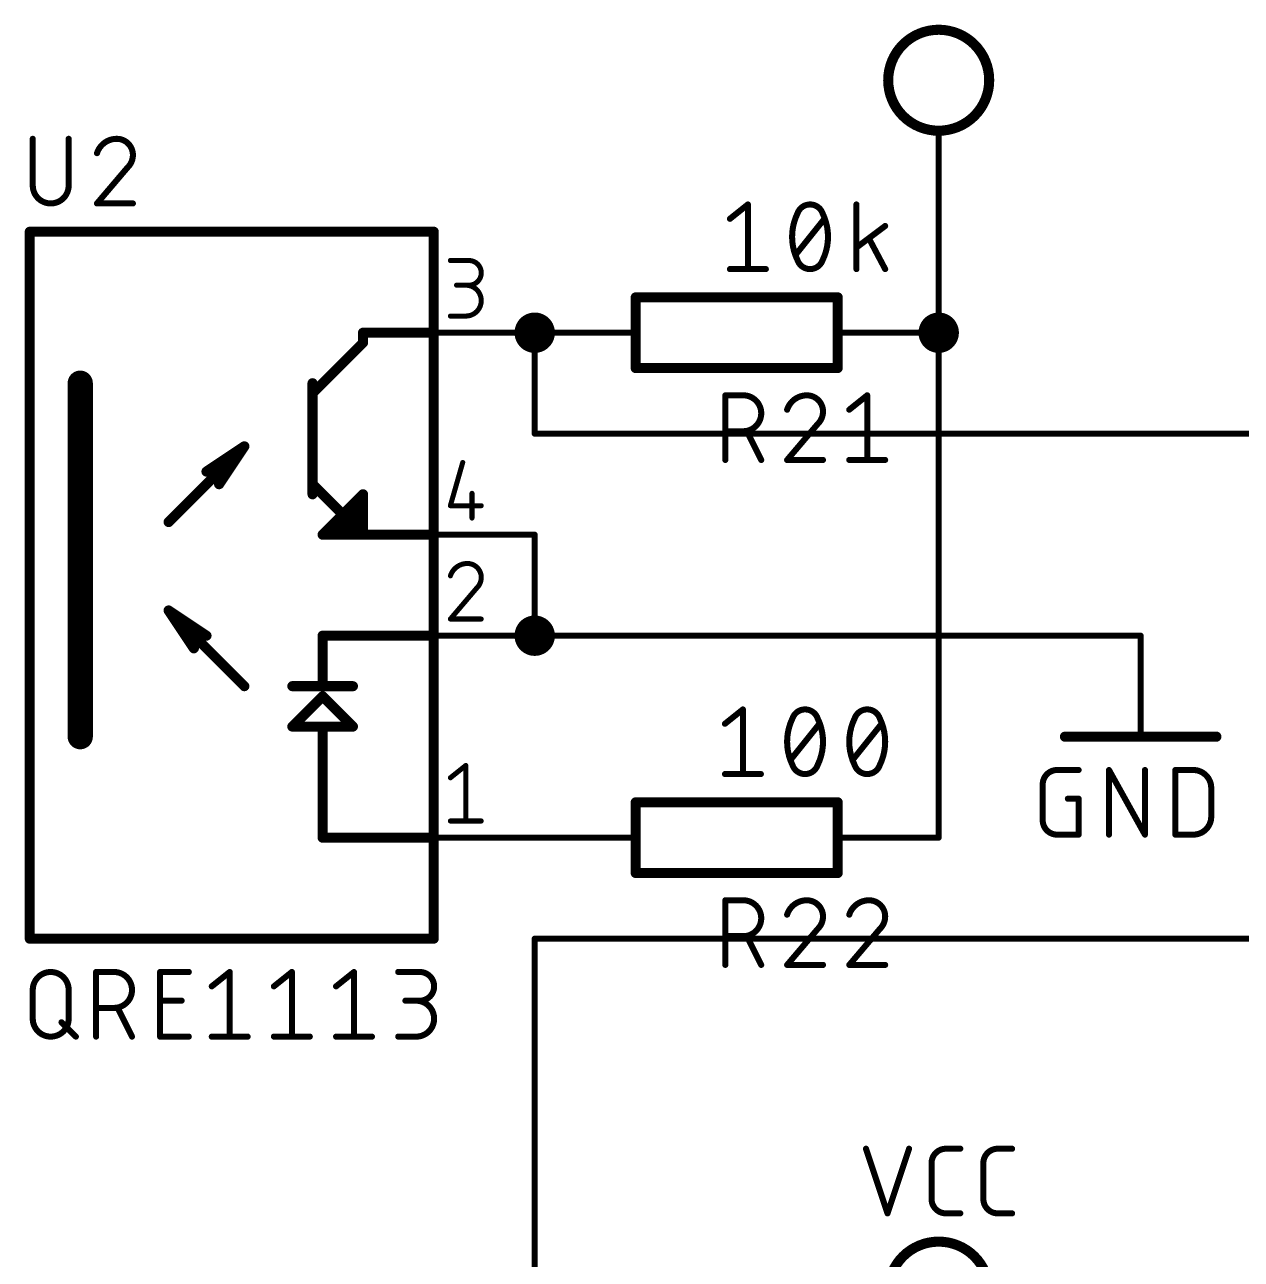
# Model space of a CAD drawing. Extents: x 2.4 to 52.3, y 10.2 to 96.4.
# Drawn here: x 2.41 to 33.01, y 35.12 to 66.17 of the extents above; entities that cross this region are included whole.
import ezdxf

# ---------------------------------------------------------------- set-up
doc = ezdxf.new("R2010")
doc.units = 0
for name, color, linetype in [('91', 122, 'CONTINUOUS'), ('94', 12, 'CONTINUOUS'), ('95', 251, 'CONTINUOUS'), ('96', 251, 'CONTINUOUS')]:
    doc.layers.add(name, color=color, linetype=linetype)

msp = doc.modelspace()

# ---------------------------------------------------------------- linework, layer by layer
at = {"layer": '91', "const_width": 0.1524}
for points in [[(25.4, 58.42), (25.4, 60.96)], [(15.24, 58.42), (15.24, 55.88)], [(25.4, 45.72), (25.4, 58.42)], [(15.24, 55.88), (38.1, 55.88)], [(15.24, 53.34), (15.24, 50.8)], [(15.24, 50.8), (30.48, 50.8)], [(15.24, 27.94), (15.24, 43.18)], [(15.24, 43.18), (43.18, 43.18)]]:
    msp.add_lwpolyline(points, dxfattribs=at)
at = {"layer": '91'}
for points, const_width in [([(25.4381, 60.96, 1), (25.3619, 60.96)], 0.0762), ([(15.24, 58.166, 1), (15.24, 58.674, 1), (15.24, 58.166)], 0.508), ([(25.4, 58.166, 1), (25.4, 58.674, 1), (25.4, 58.166)], 0.508), ([(15.2781, 58.42, 1), (15.2019, 58.42)], 0.0762), ([(25.4381, 58.42, 1), (25.3619, 58.42)], 0.0762), ([(25.3619, 58.42, 1), (25.4381, 58.42)], 0.0762), ([(15.24, 55.9181, 1), (15.24, 55.8419)], 0.0762), ([(15.2019, 55.88, 1), (15.2781, 55.88)], 0.0762), ([(15.2781, 53.34, 1), (15.2019, 53.34)], 0.0762), ([(15.24, 50.546, 1), (15.24, 51.054, 1), (15.24, 50.546)], 0.508), ([(15.24, 50.8381, 1), (15.24, 50.7619)], 0.0762), ([(15.2019, 50.8, 1), (15.2781, 50.8)], 0.0762), ([(30.48, 50.7619, 1), (30.48, 50.8381)], 0.0762), ([(25.3619, 45.72, 1), (25.4381, 45.72)], 0.0762), ([(15.2781, 43.18, 1), (15.2019, 43.18)], 0.0762), ([(15.24, 43.2181, 1), (15.24, 43.1419)], 0.0762)]:
    msp.add_lwpolyline(points, format="xyb", dxfattribs=dict(at, const_width=const_width))
at = {"layer": '94'}
for points, const_width in [([(25.4, 63.5, 1), (25.4, 66.04, 1), (25.4, 63.5)], 0.254), ([(25.4381, 63.5, 1), (25.3619, 63.5)], 0.0762), ([(2.54, 61.0235, 1), (2.54, 60.8965)], 0.127), ([(2.6035, 60.96, 1), (2.4765, 60.96)], 0.127), ([(12.7635, 60.96, 1), (12.6365, 60.96)], 0.127), ([(12.7, 60.8965, 1), (12.7, 61.0235)], 0.127), ([(25.3619, 60.96, 1), (25.4381, 60.96)], 0.0762), ([(17.78, 59.3725, 1), (17.78, 59.2455)], 0.127), ([(17.8435, 59.309, 1), (17.7165, 59.309)], 0.127), ([(22.9235, 59.309, 1), (22.7965, 59.309)], 0.127), ([(22.86, 59.2455, 1), (22.86, 59.3725)], 0.127), ([(10.922, 58.4835, 1), (10.922, 58.3565)], 0.127), ([(10.9855, 58.42, 1), (10.8585, 58.42)], 0.127), ([(12.7, 58.4581, 1), (12.7, 58.3819)], 0.0762), ([(12.7, 58.3565, 1), (12.7, 58.4835)], 0.127), ([(15.24, 58.4581, 1), (15.24, 58.3819)], 0.0762), ([(15.24, 58.3819, 1), (15.24, 58.4581)], 0.0762), ([(17.78, 58.3819, 1), (17.78, 58.4581)], 0.0762), ([(22.86, 58.4581, 1), (22.86, 58.3819)], 0.0762), ([(25.4, 58.3819, 1), (25.4, 58.4581)], 0.0762), ([(10.8585, 58.166, 1), (10.9855, 58.166)], 0.127), ([(10.9669, 58.1211, 1), (10.8771, 58.2109)], 0.127), ([(3.9688, 57.15, 1), (3.6513, 57.15)], 0.3175), ([(17.78, 57.5945, 1), (17.78, 57.4675)], 0.127), ([(17.7165, 57.531, 1), (17.8435, 57.531)], 0.127), ([(22.7965, 57.531, 1), (22.9235, 57.531)], 0.127), ([(22.86, 57.4675, 1), (22.86, 57.5945)], 0.127), ([(9.7155, 57.15, 1), (9.5885, 57.15)], 0.127), ([(9.7155, 56.896, 1), (9.5885, 56.896)], 0.127), ([(9.6071, 56.9409, 1), (9.6969, 56.8511)], 0.127), ([(9.5885, 56.896, 1), (9.7155, 56.896)], 0.127), ([(7.9903, 55.5273, 1), (7.8847, 55.5977)], 0.127), ([(7.9824, 55.5176, 1), (7.8926, 55.6074)], 0.127), ([(7.9727, 55.5097, 1), (7.9023, 55.6153)], 0.127), ([(6.9498, 54.9803, 1), (7.0202, 54.8747)], 0.127), ([(7.2497, 54.6452, 1), (7.3553, 54.5748)], 0.127), ([(9.6969, 54.6549, 1), (9.6071, 54.5651)], 0.127), ([(9.7155, 54.61, 1), (9.5885, 54.61)], 0.127), ([(9.5885, 54.61, 1), (9.7155, 54.61)], 0.127), ([(9.5885, 54.356, 1), (9.7155, 54.356)], 0.127), ([(10.9855, 54.356, 1), (10.8585, 54.356)], 0.127), ([(10.9669, 54.3111, 1), (10.8771, 54.4009)], 0.127), ([(10.9855, 54.102, 1), (10.8585, 54.102)], 0.127), ([(10.8585, 54.102, 1), (10.9855, 54.102)], 0.127), ([(10.9669, 54.0571, 1), (10.8771, 54.1469)], 0.127), ([(5.9876, 53.7024, 1), (6.0774, 53.6126)], 0.127), ([(10.16, 53.6575, 1), (10.16, 53.5305)], 0.127), ([(10.2049, 53.5491, 1), (10.1151, 53.6389)], 0.127), ([(10.4589, 53.6389, 1), (10.3691, 53.5491)], 0.127), ([(10.414, 53.5305, 1), (10.414, 53.6575)], 0.127), ([(10.7129, 53.8929, 1), (10.6231, 53.8031)], 0.127), ([(10.7315, 53.848, 1), (10.6045, 53.848)], 0.127), ([(10.6231, 53.8929, 1), (10.7129, 53.8031)], 0.127), ([(10.7129, 53.8031, 1), (10.6231, 53.8929)], 0.127), ([(10.9855, 53.594, 1), (10.8585, 53.594)], 0.127), ([(9.906, 53.4035, 1), (9.906, 53.2765)], 0.127), ([(9.8611, 53.3849, 1), (9.9509, 53.2951)], 0.127), ([(10.1151, 53.6389, 1), (10.2049, 53.5491)], 0.127), ([(10.3691, 53.6389, 1), (10.4589, 53.5491)], 0.127), ([(10.668, 53.4035, 1), (10.668, 53.2765)], 0.127), ([(10.6231, 53.2951, 1), (10.7129, 53.3849)], 0.127), ([(10.668, 53.2765, 1), (10.668, 53.4035)], 0.127), ([(10.8585, 53.594, 1), (10.9855, 53.594)], 0.127), ([(10.922, 53.4035, 1), (10.922, 53.2765)], 0.127), ([(10.8771, 53.5491, 1), (10.9669, 53.6389)], 0.127), ([(10.8771, 53.2951, 1), (10.9669, 53.3849)], 0.127), ([(10.922, 53.2765, 1), (10.922, 53.4035)], 0.127), ([(12.7, 53.3781, 1), (12.7, 53.3019)], 0.0762), ([(12.7, 53.2765, 1), (12.7, 53.4035)], 0.127), ([(15.24, 53.3019, 1), (15.24, 53.3781)], 0.0762), ([(10.6045, 53.34, 1), (10.7315, 53.34)], 0.127), ([(10.8585, 53.34, 1), (10.9855, 53.34)], 0.127), ([(6.0774, 51.4799, 1), (5.9876, 51.3901)], 0.127), ([(6.0853, 51.4702, 1), (5.9797, 51.3998)], 0.127), ([(6.0677, 51.4878, 1), (5.9973, 51.3822)], 0.127), ([(9.9695, 50.8, 1), (9.8425, 50.8)], 0.127), ([(9.906, 50.8635, 1), (9.906, 50.7365)], 0.127), ([(12.7, 50.7365, 1), (12.7, 50.8635)], 0.127), ([(6.9498, 50.7472, 1), (7.0202, 50.8528)], 0.127), ([(12.7, 50.8381, 1), (12.7, 50.7619)], 0.0762), ([(15.24, 50.7619, 1), (15.24, 50.8381)], 0.0762), ([(30.5181, 50.8, 1), (30.4419, 50.8)], 0.0762), ([(6.6147, 50.4473, 1), (6.7203, 50.5177)], 0.127), ([(7.8926, 49.4851, 1), (7.9824, 49.5749)], 0.127), ([(9.144, 49.5935, 1), (9.144, 49.4665)], 0.127), ([(9.8425, 49.53, 1), (9.9695, 49.53)], 0.127), ([(9.9509, 49.3209, 1), (9.8611, 49.2311)], 0.127), ([(9.9509, 49.2311, 1), (9.8611, 49.3209)], 0.127), ([(10.668, 49.4665, 1), (10.668, 49.5935)], 0.127), ([(9.144, 48.5775, 1), (9.144, 48.4505)], 0.127), ([(9.0991, 48.5589, 1), (9.1889, 48.4691)], 0.127), ([(9.9695, 48.514, 1), (9.8425, 48.514)], 0.127), ([(9.906, 48.5775, 1), (9.906, 48.4505)], 0.127), ([(9.906, 48.4505, 1), (9.906, 48.5775)], 0.127), ([(10.6231, 48.4691, 1), (10.7129, 48.5589)], 0.127), ([(10.668, 48.4505, 1), (10.668, 48.5775)], 0.127), ([(3.6513, 48.26, 1), (3.9688, 48.26)], 0.3175), ([(28.575, 48.3235, 1), (28.575, 48.1965)], 0.127), ([(30.4419, 48.26, 1), (30.5181, 48.26)], 0.0762), ([(32.385, 48.1965, 1), (32.385, 48.3235)], 0.127), ([(17.78, 46.6725, 1), (17.78, 46.5455)], 0.127), ([(17.8435, 46.609, 1), (17.7165, 46.609)], 0.127), ([(22.9235, 46.609, 1), (22.7965, 46.609)], 0.127), ([(22.86, 46.5455, 1), (22.86, 46.6725)], 0.127), ([(9.906, 45.7835, 1), (9.906, 45.6565)], 0.127), ([(9.8425, 45.72, 1), (9.9695, 45.72)], 0.127), ([(12.7, 45.7581, 1), (12.7, 45.6819)], 0.0762), ([(12.7, 45.6565, 1), (12.7, 45.7835)], 0.127), ([(15.24, 45.7581, 1), (15.24, 45.6819)], 0.0762), ([(15.24, 45.6819, 1), (15.24, 45.7581)], 0.0762), ([(17.78, 45.6819, 1), (17.78, 45.7581)], 0.0762), ([(22.86, 45.7581, 1), (22.86, 45.6819)], 0.0762), ([(25.4, 45.6819, 1), (25.4, 45.7581)], 0.0762), ([(17.78, 44.8945, 1), (17.78, 44.7675)], 0.127), ([(17.7165, 44.831, 1), (17.8435, 44.831)], 0.127), ([(22.7965, 44.831, 1), (22.9235, 44.831)], 0.127), ([(22.86, 44.7675, 1), (22.86, 44.8945)], 0.127), ([(2.54, 43.2435, 1), (2.54, 43.1165)], 0.127), ([(2.4765, 43.18, 1), (2.6035, 43.18)], 0.127), ([(12.6365, 43.18, 1), (12.7635, 43.18)], 0.127), ([(12.7, 43.1165, 1), (12.7, 43.2435)], 0.127), ([(25.4, 33.02, 1), (25.4, 35.56, 1), (25.4, 33.02)], 0.254)]:
    msp.add_lwpolyline(points, format="xyb", dxfattribs=dict(at, const_width=const_width))
for points, const_width in [([(25.4, 60.96), (25.4, 63.5)], 0.1524), ([(2.54, 60.96), (12.7, 60.96)], 0.254), ([(2.54, 43.18), (2.54, 60.96)], 0.254), ([(12.7, 60.96), (12.7, 43.18)], 0.254), ([(22.86, 59.309), (17.78, 59.309)], 0.254), ([(17.78, 59.309), (17.78, 57.531)], 0.254), ([(22.86, 59.309), (22.86, 57.531)], 0.254), ([(12.7, 58.42), (10.922, 58.42)], 0.254), ([(10.922, 58.42), (10.922, 58.166)], 0.254), ([(15.24, 58.42), (12.7, 58.42)], 0.1524), ([(15.24, 58.42), (17.78, 58.42)], 0.1524), ([(25.4, 58.42), (22.86, 58.42)], 0.1524), ([(10.922, 58.166), (9.652, 56.896)], 0.254), ([(3.81, 57.15), (3.81, 48.26)], 0.635), ([(17.78, 57.531), (22.86, 57.531)], 0.254), ([(9.652, 56.896), (9.652, 57.15)], 0.254), ([(9.652, 56.896), (9.652, 54.61)], 0.254), ([(6.0325, 53.6575), (7.9375, 55.5625)], 0.254), ([(7.9375, 55.5625), (6.985, 54.9275)], 0.254), ([(7.9375, 55.5625), (7.3025, 54.61)], 0.254), ([(9.652, 54.61), (10.922, 53.34)], 0.254), ([(9.652, 54.61), (9.652, 54.356)], 0.254), ([(10.922, 54.356), (10.16, 53.594)], 0.254), ([(10.922, 54.102), (10.922, 54.356)], 0.254), ([(10.668, 53.848), (10.922, 54.102)], 0.254), ([(10.922, 53.594), (10.922, 54.102)], 0.254), ([(10.16, 53.594), (9.906, 53.34)], 0.254), ([(10.16, 53.594), (10.414, 53.594)], 0.254), ([(10.668, 53.848), (10.414, 53.594)], 0.254), ([(10.414, 53.594), (10.668, 53.34)], 0.254), ([(10.922, 53.594), (10.668, 53.848)], 0.254), ([(10.668, 53.34), (10.668, 53.848)], 0.254), ([(10.922, 53.34), (10.922, 53.594)], 0.254), ([(9.906, 53.34), (10.668, 53.34)], 0.254), ([(10.668, 53.34), (10.922, 53.34)], 0.254), ([(10.922, 53.34), (12.7, 53.34)], 0.254), ([(15.24, 53.34), (12.7, 53.34)], 0.1524), ([(7.9375, 49.53), (6.0325, 51.435)], 0.254), ([(6.0325, 51.435), (6.6675, 50.4825)], 0.254), ([(6.0325, 51.435), (6.985, 50.8)], 0.254), ([(9.906, 49.53), (9.906, 50.8)], 0.254), ([(9.906, 50.8), (12.7, 50.8)], 0.254), ([(15.24, 50.8), (12.7, 50.8)], 0.1524), ([(30.48, 50.8), (30.48, 48.26)], 0.1524), ([(10.668, 49.53), (9.144, 49.53)], 0.254), ([(9.906, 49.276), (9.144, 48.514)], 0.254), ([(10.668, 48.514), (9.906, 49.276)], 0.254), ([(9.906, 48.514), (9.144, 48.514)], 0.254), ([(9.906, 45.72), (9.906, 48.514)], 0.254), ([(9.906, 48.514), (10.668, 48.514)], 0.254), ([(28.575, 48.26), (32.385, 48.26)], 0.254), ([(22.86, 46.609), (17.78, 46.609)], 0.254), ([(17.78, 46.609), (17.78, 44.831)], 0.254), ([(22.86, 46.609), (22.86, 44.831)], 0.254), ([(12.7, 45.72), (9.906, 45.72)], 0.254), ([(15.24, 45.72), (12.7, 45.72)], 0.1524), ([(15.24, 45.72), (17.78, 45.72)], 0.1524), ([(25.4, 45.72), (22.86, 45.72)], 0.1524), ([(17.78, 44.831), (22.86, 44.831)], 0.254), ([(12.7, 43.18), (2.54, 43.18)], 0.254)]:
    msp.add_lwpolyline(points, dxfattribs=dict(at, const_width=const_width))
at = {"layer": '95'}
for points, const_width in [([(2.6162, 63.2968), (2.6162, 62.1228)], 0.1524), ([(3.5193, 62.1228), (3.5193, 63.2968)], 0.1524), ([(4.9991, 62.5743), (4.2314, 61.6712)], 0.1524), ([(4.2314, 61.6712), (5.1345, 61.6712)], 0.1524), ([(13.1191, 60.2361), (13.5848, 60.2361)], 0.127), ([(13.5848, 59.6152), (13.2743, 59.6152)], 0.127), ([(13.1191, 58.8391), (13.5072, 58.8391)], 0.127), ([(20.0336, 55.2196), (20.0336, 56.8452)], 0.1524), ([(20.0336, 56.8452), (20.4852, 56.8452)], 0.1524), ([(23.1507, 56.484), (23.6022, 56.8452)], 0.1524), ([(23.6022, 56.8452), (23.6022, 55.2196)], 0.1524), ([(20.4852, 55.9421), (20.0336, 55.9421)], 0.1524), ([(20.9367, 55.2196), (20.5755, 55.9421)], 0.1524), ([(22.3552, 56.1227), (21.5876, 55.2196)], 0.1524), ([(21.5876, 55.2196), (22.4907, 55.2196)], 0.1524), ([(23.1507, 55.2196), (24.0538, 55.2196)], 0.1524), ([(13.4295, 55.1561), (13.1191, 54.0695)], 0.127), ([(13.6624, 54.38), (13.6624, 53.7591)], 0.127), ([(13.1191, 54.0695), (13.8952, 54.0695)], 0.127), ([(13.7788, 51.9952), (13.1191, 51.2191)], 0.127), ([(13.1191, 51.2191), (13.8952, 51.2191)], 0.127), ([(13.1191, 47.2257), (13.5072, 47.5361)], 0.127), ([(13.5072, 47.5361), (13.5072, 46.1391)], 0.127), ([(13.1191, 46.1391), (13.8952, 46.1391)], 0.127), ([(20.0336, 42.5196), (20.0336, 44.1452)], 0.1524), ([(20.0336, 44.1452), (20.4852, 44.1452)], 0.1524), ([(22.3552, 43.4227), (21.5876, 42.5196)], 0.1524), ([(23.9183, 43.4227), (23.1507, 42.5196)], 0.1524), ([(20.4852, 43.2421), (20.0336, 43.2421)], 0.1524), ([(20.9367, 42.5196), (20.5755, 43.2421)], 0.1524), ([(21.5876, 42.5196), (22.4907, 42.5196)], 0.1524), ([(23.1507, 42.5196), (24.0538, 42.5196)], 0.1524)]:
    msp.add_lwpolyline(points, dxfattribs=dict(at, const_width=const_width))
for points, const_width in [([(2.6543, 63.2968, 1), (2.5781, 63.2968)], 0.0762), ([(3.5574, 63.2968, 1), (3.4812, 63.2968)], 0.0762), ([(4.7281, 63.2968, 0.3252), (4.2314, 62.9356)], 0.1524), ([(5.1345, 62.8904, 0.4142), (4.7281, 63.2968)], 0.1524), ([(4.7281, 63.3349, 1), (4.7281, 63.2587)], 0.0762), ([(4.7281, 63.2587, 1), (4.7281, 63.3349)], 0.0762), ([(4.1952, 62.9473, 1), (4.2677, 62.9238)], 0.0762), ([(4.9991, 62.5743, 0.2053), (5.1345, 62.8904)], 0.1524), ([(5.1726, 62.8904, 1), (5.0964, 62.8904)], 0.0762), ([(5.0964, 62.8904, 1), (5.1726, 62.8904)], 0.0762), ([(4.9728, 62.6019, 1), (5.0253, 62.5467)], 0.0762), ([(5.0281, 62.5496, 1), (4.97, 62.599)], 0.0762), ([(2.6162, 62.1228, 1), (3.5193, 62.1228)], 0.1524), ([(2.6543, 62.1228, 1), (2.5781, 62.1228)], 0.0762), ([(2.5781, 62.1228, 1), (2.6543, 62.1228)], 0.0762), ([(3.5574, 62.1228, 1), (3.4812, 62.1228)], 0.0762), ([(3.4812, 62.1228, 1), (3.5574, 62.1228)], 0.0762), ([(4.2314, 61.7093, 1), (4.2314, 61.6331)], 0.0762), ([(4.2024, 61.6959, 1), (4.2605, 61.6465)], 0.0762), ([(5.1345, 61.6331, 1), (5.1345, 61.7093)], 0.0762), ([(13.1191, 60.2679, 1), (13.1191, 60.2043)], 0.0635), ([(13.5848, 59.6152, 1), (13.5848, 60.2361)], 0.127), ([(13.5848, 60.2679, 1), (13.5848, 60.2043)], 0.0635), ([(13.5848, 60.2043, 1), (13.5848, 60.2679)], 0.0635), ([(13.2743, 59.647, 1), (13.2743, 59.5835)], 0.0635), ([(13.5072, 59.647, 1), (13.5072, 59.5835)], 0.0635), ([(13.5072, 58.8391, 1), (13.5072, 59.6152)], 0.127), ([(13.5848, 59.647, 1), (13.5848, 59.5835)], 0.0635), ([(13.5848, 59.5835, 1), (13.5848, 59.647)], 0.0635), ([(13.1191, 58.8709, 1), (13.1191, 58.8073)], 0.0635), ([(13.5072, 58.8709, 1), (13.5072, 58.8073)], 0.0635), ([(13.5072, 58.8073, 1), (13.5072, 58.8709)], 0.0635), ([(20.0717, 56.8452, 1), (19.9955, 56.8452)], 0.0762), ([(20.0336, 56.8833, 1), (20.0336, 56.8071)], 0.0762), ([(20.4852, 55.9421, 1), (20.4852, 56.8452)], 0.1524), ([(20.4852, 56.8833, 1), (20.4852, 56.8071)], 0.0762), ([(20.4852, 56.8071, 1), (20.4852, 56.8833)], 0.0762), ([(22.0843, 56.8452, 0.3252), (21.5876, 56.484)], 0.1524), ([(22.4907, 56.4388, 0.4142), (22.0843, 56.8452)], 0.1524), ([(22.0843, 56.8833, 1), (22.0843, 56.8071)], 0.0762), ([(22.0843, 56.8071, 1), (22.0843, 56.8833)], 0.0762), ([(23.6403, 56.8452, 1), (23.5641, 56.8452)], 0.0762), ([(23.626, 56.8154, 1), (23.5784, 56.875)], 0.0762), ([(21.5513, 56.4957, 1), (21.6238, 56.4722)], 0.0762), ([(22.3552, 56.1227, 0.2053), (22.4907, 56.4388)], 0.1524), ([(22.5288, 56.4388, 1), (22.4526, 56.4388)], 0.0762), ([(23.1269, 56.5137, 1), (23.1745, 56.4542)], 0.0762), ([(22.4526, 56.4388, 1), (22.5288, 56.4388)], 0.0762), ([(20.0336, 55.9802, 1), (20.0336, 55.904)], 0.0762), ([(20.4852, 55.9802, 1), (20.4852, 55.904)], 0.0762), ([(20.4852, 55.904, 1), (20.4852, 55.9802)], 0.0762), ([(20.6095, 55.9591, 1), (20.5414, 55.925)], 0.0762), ([(22.3289, 56.1503, 1), (22.3815, 56.0951)], 0.0762), ([(22.3842, 56.098, 1), (22.3262, 56.1474)], 0.0762), ([(20.9026, 55.2026, 1), (20.9708, 55.2366)], 0.0762), ([(21.5585, 55.2443, 1), (21.6166, 55.1949)], 0.0762), ([(21.5876, 55.2577, 1), (21.5876, 55.1815)], 0.0762), ([(22.4907, 55.1815, 1), (22.4907, 55.2577)], 0.0762), ([(23.1507, 55.2577, 1), (23.1507, 55.1815)], 0.0762), ([(24.0538, 55.1815, 1), (24.0538, 55.2577)], 0.0762), ([(13.4601, 55.1474, 1), (13.399, 55.1648)], 0.0635), ([(19.9955, 55.2196, 1), (20.0717, 55.2196)], 0.0762), ([(23.5641, 55.2196, 1), (23.6403, 55.2196)], 0.0762), ([(13.6941, 54.38, 1), (13.6306, 54.38)], 0.0635), ([(13.1191, 54.1013, 1), (13.1191, 54.0378)], 0.0635), ([(13.0886, 54.0783, 1), (13.1496, 54.0608)], 0.0635), ([(13.8952, 54.0378, 1), (13.8952, 54.1013)], 0.0635), ([(13.6306, 53.7591, 1), (13.6941, 53.7591)], 0.0635), ([(13.546, 52.6161, 0.3252), (13.1191, 52.3057)], 0.127), ([(13.546, 52.6479, 1), (13.546, 52.5844)], 0.0635), ([(13.8952, 52.2669, 0.4142), (13.546, 52.6161)], 0.127), ([(13.546, 52.5844, 1), (13.546, 52.6478)], 0.0635), ([(13.0889, 52.3154, 1), (13.1493, 52.2959)], 0.0635), ([(13.7788, 51.9952, 0.2053), (13.8952, 52.2669)], 0.127), ([(13.927, 52.2668, 1), (13.8635, 52.2669)], 0.0635), ([(13.8635, 52.2669, 1), (13.927, 52.2669)], 0.0635), ([(13.7569, 52.0182, 1), (13.8007, 51.9722)], 0.0635), ([(13.803, 51.9746, 1), (13.7546, 52.0158)], 0.0635), ([(13.1191, 51.2509, 1), (13.1191, 51.1874)], 0.0635), ([(13.0949, 51.2397, 1), (13.1433, 51.1985)], 0.0635), ([(13.8952, 51.1874, 1), (13.8952, 51.2509)], 0.0635), ([(13.5389, 47.5361, 1), (13.4754, 47.5361)], 0.0635), ([(13.527, 47.5113, 1), (13.4873, 47.5609)], 0.0635), ([(13.0993, 47.2504, 1), (13.1389, 47.2009)], 0.0635), ([(13.1191, 46.1709, 1), (13.1191, 46.1073)], 0.0635), ([(13.4754, 46.1391, 1), (13.5389, 46.1391)], 0.0635), ([(13.8952, 46.1073, 1), (13.8952, 46.1709)], 0.0635), ([(20.0717, 44.1452, 1), (19.9955, 44.1452)], 0.0762), ([(20.0336, 44.1833, 1), (20.0336, 44.1071)], 0.0762), ([(20.4852, 43.2421, 1), (20.4852, 44.1452)], 0.1524), ([(20.4852, 44.1833, 1), (20.4852, 44.1071)], 0.0762), ([(20.4852, 44.1071, 1), (20.4852, 44.1833)], 0.0762), ([(22.0843, 44.1452, 0.3252), (21.5876, 43.784)], 0.1524), ([(22.4907, 43.7388, 0.4142), (22.0843, 44.1452)], 0.1524), ([(22.0843, 44.1833, 1), (22.0843, 44.1071)], 0.0762), ([(22.0843, 44.1071, 1), (22.0843, 44.1833)], 0.0762), ([(23.6474, 44.1452, 0.3252), (23.1507, 43.784)], 0.1524), ([(24.0538, 43.7388, 0.4142), (23.6474, 44.1452)], 0.1524), ([(23.6474, 44.1833, 1), (23.6474, 44.1071)], 0.0762), ([(23.6474, 44.1071, 1), (23.6474, 44.1833)], 0.0762), ([(21.5513, 43.7957, 1), (21.6238, 43.7722)], 0.0762), ([(22.3552, 43.4227, 0.2053), (22.4907, 43.7388)], 0.1524), ([(22.5288, 43.7388, 1), (22.4526, 43.7388)], 0.0762), ([(23.1144, 43.7957, 1), (23.1869, 43.7722)], 0.0762), ([(23.9183, 43.4227, 0.2053), (24.0538, 43.7388)], 0.1524), ([(24.0919, 43.7388, 1), (24.0157, 43.7388)], 0.0762), ([(22.3289, 43.4503, 1), (22.3815, 43.3951)], 0.0762), ([(22.3842, 43.398, 1), (22.3262, 43.4474)], 0.0762), ([(22.4526, 43.7388, 1), (22.5288, 43.7388)], 0.0762), ([(23.8921, 43.4503, 1), (23.9446, 43.3951)], 0.0762), ([(23.9474, 43.398, 1), (23.8893, 43.4474)], 0.0762), ([(24.0157, 43.7388, 1), (24.0919, 43.7388)], 0.0762), ([(20.0336, 43.2802, 1), (20.0336, 43.204)], 0.0762), ([(20.4852, 43.2802, 1), (20.4852, 43.204)], 0.0762), ([(20.4852, 43.204, 1), (20.4852, 43.2802)], 0.0762), ([(20.6095, 43.2591, 1), (20.5414, 43.225)], 0.0762), ([(19.9955, 42.5196, 1), (20.0717, 42.5196)], 0.0762), ([(20.9026, 42.5026, 1), (20.9708, 42.5366)], 0.0762), ([(21.5585, 42.5443, 1), (21.6166, 42.4949)], 0.0762), ([(21.5876, 42.5577, 1), (21.5876, 42.4815)], 0.0762), ([(22.4907, 42.4815, 1), (22.4907, 42.5577)], 0.0762), ([(23.1507, 42.5577, 1), (23.1507, 42.4815)], 0.0762), ([(23.1217, 42.5443, 1), (23.1797, 42.4949)], 0.0762), ([(24.0538, 42.4815, 1), (24.0538, 42.5577)], 0.0762)]:
    msp.add_lwpolyline(points, format="xyb", dxfattribs=dict(at, const_width=const_width))
at = {"layer": '96', "const_width": 0.1524}
for points in [[(20.15, 61.2846), (20.6015, 61.6458)], [(20.6015, 61.6458), (20.6015, 60.0202)], [(23.3313, 60.0202), (23.3313, 61.6458)], [(21.8034, 60.3814), (22.5259, 61.2846)], [(24.0538, 61.1039), (23.3313, 60.5621)], [(24.0538, 60.0202), (23.6474, 60.7878)], [(20.15, 60.0202), (21.0531, 60.0202)], [(20.0244, 48.5846), (20.476, 48.9458)], [(20.476, 48.9458), (20.476, 47.3202)], [(21.6779, 47.6814), (22.4004, 48.5846)], [(23.241, 47.6814), (23.9635, 48.5846)], [(20.0244, 47.3202), (20.9276, 47.3202)], [(28.3774, 47.4218), (28.9193, 47.4218)], [(29.6835, 45.7962), (29.6835, 47.4218)], [(29.6835, 47.4218), (30.5866, 45.7962)], [(30.5866, 45.7962), (30.5866, 47.4218)], [(31.3509, 45.7962), (31.3509, 47.4218)], [(31.3509, 47.4218), (31.8024, 47.4218)], [(28.0162, 46.1574), (28.0162, 47.0606)], [(32.254, 46.9702), (32.254, 46.2478)], [(28.6484, 46.6993), (28.9193, 46.6993)], [(28.9193, 46.6993), (28.9193, 45.7962)], [(28.9193, 45.7962), (28.3774, 45.7962)], [(31.8024, 45.7962), (31.3509, 45.7962)], [(4.2091, 40.7162), (4.2091, 42.3418)], [(4.2091, 42.3418), (4.6606, 42.3418)], [(5.8181, 40.7162), (5.8181, 42.3418)], [(5.8181, 42.3418), (6.5406, 42.3418)], [(7.1177, 41.9806), (7.5693, 42.3418)], [(7.5693, 42.3418), (7.5693, 40.7162)], [(8.6809, 41.9806), (9.1324, 42.3418)], [(9.1324, 42.3418), (9.1324, 40.7162)], [(10.244, 41.9806), (10.6955, 42.3418)], [(10.6955, 42.3418), (10.6955, 40.7162)], [(11.8071, 42.3418), (12.349, 42.3418)], [(2.6162, 41.1678), (2.6162, 41.8902)], [(3.5193, 41.8902), (3.5193, 41.1678)], [(5.8181, 41.6193), (6.36, 41.6193)], [(12.349, 41.6193), (11.9877, 41.6193)], [(4.6606, 41.4387), (4.2091, 41.4387)], [(5.1122, 40.7162), (4.7509, 41.4387)], [(3.3387, 41.0774), (3.6999, 40.7162)], [(6.5406, 40.7162), (5.8181, 40.7162)], [(7.1177, 40.7162), (8.0208, 40.7162)], [(8.6809, 40.7162), (9.584, 40.7162)], [(10.244, 40.7162), (11.1471, 40.7162)], [(11.8071, 40.7162), (12.2587, 40.7162)], [(23.5712, 37.8968), (24.1131, 36.2712)], [(24.1131, 36.2712), (24.6549, 37.8968)], [(25.5819, 37.8968), (25.9432, 37.8968)], [(26.8845, 37.8968), (27.2458, 37.8968)], [(25.2207, 36.6324), (25.2207, 37.5356)], [(26.5233, 36.6324), (26.5233, 37.5356)], [(25.9432, 36.2712), (25.5819, 36.2712)], [(27.2458, 36.2712), (26.8845, 36.2712)]]:
    msp.add_lwpolyline(points, dxfattribs=at)
at = {"layer": '96'}
for points, const_width in [([(20.6396, 61.6458, 1), (20.5634, 61.6458)], 0.0762), ([(20.6253, 61.616, 1), (20.5777, 61.6756)], 0.0762), ([(21.8486, 61.42, 0.1139), (21.7131, 60.833)], 0.1524), ([(22.1647, 61.6458, 0.3205), (21.8486, 61.42)], 0.1524), ([(21.8828, 61.4033, 1), (21.8143, 61.4367)], 0.0762), ([(22.4808, 61.42, 0.3205), (22.1647, 61.6458)], 0.1524), ([(22.1647, 61.6839, 1), (22.1647, 61.6077)], 0.0762), ([(22.1647, 61.6077, 1), (22.1647, 61.6839)], 0.0762), ([(22.515, 61.4367, 1), (22.4465, 61.4033)], 0.0762), ([(22.6162, 60.833, 0.1139), (22.4808, 61.42)], 0.1524), ([(23.3694, 61.6458, 1), (23.2932, 61.6458)], 0.0762), ([(20.1262, 61.3143, 1), (20.1738, 61.2548)], 0.0762), ([(21.8125, 61.4324, 1), (21.8846, 61.4077)], 0.0762), ([(22.4447, 61.4077, 1), (22.5168, 61.4324)], 0.0762), ([(22.5557, 61.2608, 1), (22.4962, 61.3084)], 0.0762), ([(24.0767, 61.0735, 1), (24.0309, 61.1344)], 0.0762), ([(21.7131, 60.833, 0.1139), (21.8486, 60.246)], 0.1524), ([(21.7512, 60.833, 1), (21.675, 60.833)], 0.0762), ([(21.675, 60.833, 1), (21.7512, 60.833)], 0.0762), ([(22.4808, 60.246, 0.1139), (22.6162, 60.833)], 0.1524), ([(22.6543, 60.833, 1), (22.5781, 60.833)], 0.0762), ([(22.5781, 60.833, 1), (22.6543, 60.833)], 0.0762), ([(23.6811, 60.8057, 1), (23.6137, 60.77)], 0.0762), ([(23.3085, 60.5925, 1), (23.3542, 60.5316)], 0.0762), ([(21.7737, 60.4052, 1), (21.8332, 60.3576)], 0.0762), ([(21.8846, 60.2583, 1), (21.8125, 60.2336)], 0.0762), ([(21.8486, 60.246, 0.3205), (22.1647, 60.0202)], 0.1524), ([(21.8143, 60.2293, 1), (21.8828, 60.2627)], 0.0762), ([(22.1647, 60.0202, 0.3205), (22.4808, 60.246)], 0.1524), ([(22.4465, 60.2627, 1), (22.515, 60.2293)], 0.0762), ([(22.5168, 60.2336, 1), (22.4447, 60.2583)], 0.0762), ([(20.15, 60.0583, 1), (20.15, 59.9821)], 0.0762), ([(20.5634, 60.0202, 1), (20.6396, 60.0202)], 0.0762), ([(21.0531, 59.9821, 1), (21.0531, 60.0583)], 0.0762), ([(22.1647, 60.0583, 1), (22.1647, 59.9821)], 0.0762), ([(22.1647, 59.9821, 1), (22.1647, 60.0583)], 0.0762), ([(23.2932, 60.0202, 1), (23.3694, 60.0202)], 0.0762), ([(24.0201, 60.0024, 1), (24.0875, 60.038)], 0.0762), ([(20.5141, 48.9458, 1), (20.4379, 48.9458)], 0.0762), ([(20.4998, 48.916, 1), (20.4522, 48.9756)], 0.0762), ([(21.723, 48.72, 0.1139), (21.5876, 48.133)], 0.1524), ([(22.0391, 48.9458, 0.3205), (21.723, 48.72)], 0.1524), ([(21.687, 48.7324, 1), (21.7591, 48.7077)], 0.0762), ([(21.7573, 48.7033, 1), (21.6888, 48.7367)], 0.0762), ([(22.3552, 48.72, 0.3205), (22.0391, 48.9458)], 0.1524), ([(22.0391, 48.9839, 1), (22.0391, 48.9077)], 0.0762), ([(22.0391, 48.9077, 1), (22.0391, 48.9839)], 0.0762), ([(22.4907, 48.133, 0.1139), (22.3552, 48.72)], 0.1524), ([(22.3895, 48.7367, 1), (22.321, 48.7033)], 0.0762), ([(22.3192, 48.7077, 1), (22.3913, 48.7324)], 0.0762), ([(23.2862, 48.72, 0.1139), (23.1507, 48.133)], 0.1524), ([(23.2501, 48.7324, 1), (23.3222, 48.7077)], 0.0762), ([(23.6022, 48.9458, 0.3205), (23.2862, 48.72)], 0.1524), ([(23.3204, 48.7033, 1), (23.2519, 48.7367)], 0.0762), ([(23.9183, 48.72, 0.3205), (23.6022, 48.9458)], 0.1524), ([(23.6022, 48.9839, 1), (23.6022, 48.9077)], 0.0762), ([(23.6022, 48.9077, 1), (23.6022, 48.9839)], 0.0762), ([(24.0538, 48.133, 0.1139), (23.9183, 48.72)], 0.1524), ([(23.9526, 48.7367, 1), (23.8841, 48.7033)], 0.0762), ([(23.8823, 48.7077, 1), (23.9544, 48.7324)], 0.0762), ([(20.0006, 48.6143, 1), (20.0482, 48.5548)], 0.0762), ([(22.4301, 48.5608, 1), (22.3706, 48.6084)], 0.0762), ([(23.9932, 48.5608, 1), (23.9337, 48.6084)], 0.0762), ([(21.5876, 48.133, 0.1139), (21.723, 47.546)], 0.1524), ([(21.6257, 48.133, 1), (21.5495, 48.133)], 0.0762), ([(21.5495, 48.133, 1), (21.6257, 48.133)], 0.0762), ([(22.3552, 47.546, 0.1139), (22.4907, 48.133)], 0.1524), ([(22.5288, 48.133, 1), (22.4526, 48.133)], 0.0762), ([(22.4526, 48.133, 1), (22.5288, 48.133)], 0.0762), ([(23.1507, 48.133, 0.1139), (23.2862, 47.546)], 0.1524), ([(23.1888, 48.133, 1), (23.1126, 48.133)], 0.0762), ([(23.1126, 48.133, 1), (23.1888, 48.133)], 0.0762), ([(23.9183, 47.546, 0.1139), (24.0538, 48.133)], 0.1524), ([(24.0919, 48.133, 1), (24.0157, 48.133)], 0.0762), ([(24.0157, 48.133, 1), (24.0919, 48.133)], 0.0762), ([(21.6481, 47.7052, 1), (21.7076, 47.6576)], 0.0762), ([(21.723, 47.546, 0.3205), (22.0391, 47.3202)], 0.1524), ([(21.7591, 47.5583, 1), (21.687, 47.5336)], 0.0762), ([(21.6888, 47.5293, 1), (21.7573, 47.5627)], 0.0762), ([(22.0391, 47.3202, 0.3205), (22.3552, 47.546)], 0.1524), ([(22.321, 47.5627, 1), (22.3895, 47.5293)], 0.0762), ([(22.3913, 47.5336, 1), (22.3192, 47.5583)], 0.0762), ([(23.2112, 47.7052, 1), (23.2708, 47.6576)], 0.0762), ([(23.3222, 47.5583, 1), (23.2501, 47.5336)], 0.0762), ([(23.2862, 47.546, 0.3205), (23.6022, 47.3202)], 0.1524), ([(23.2519, 47.5293, 1), (23.3204, 47.5627)], 0.0762), ([(23.6022, 47.3202, 0.3205), (23.9183, 47.546)], 0.1524), ([(23.8841, 47.5627, 1), (23.9526, 47.5293)], 0.0762), ([(23.9544, 47.5336, 1), (23.8823, 47.5583)], 0.0762), ([(20.0244, 47.3583, 1), (20.0244, 47.2821)], 0.0762), ([(20.4379, 47.3202, 1), (20.5141, 47.3202)], 0.0762), ([(20.9276, 47.2821, 1), (20.9276, 47.3583)], 0.0762), ([(22.0391, 47.3583, 1), (22.0391, 47.2821)], 0.0762), ([(22.0391, 47.2821, 1), (22.0391, 47.3583)], 0.0762), ([(23.6022, 47.3583, 1), (23.6022, 47.2821)], 0.0762), ([(23.6022, 47.2821, 1), (23.6022, 47.3583)], 0.0762), ([(28.3774, 47.4218, 0.4142), (28.0162, 47.0606)], 0.1524), ([(28.3774, 47.4599, 1), (28.3774, 47.3837)], 0.0762), ([(28.3774, 47.3837, 1), (28.3774, 47.4599)], 0.0762), ([(28.9193, 47.3837, 1), (28.9193, 47.4599)], 0.0762), ([(29.7216, 47.4218, 1), (29.6454, 47.4218)], 0.0762), ([(29.7168, 47.4403, 1), (29.6502, 47.4033)], 0.0762), ([(30.6247, 47.4218, 1), (30.5485, 47.4218)], 0.0762), ([(31.389, 47.4218, 1), (31.3128, 47.4218)], 0.0762), ([(31.3509, 47.4599, 1), (31.3509, 47.3837)], 0.0762), ([(32.254, 46.9702, 0.4142), (31.8024, 47.4218)], 0.1524), ([(31.8024, 47.4599, 1), (31.8024, 47.3837)], 0.0762), ([(31.8024, 47.3837, 1), (31.8024, 47.4599)], 0.0762), ([(28.0543, 47.0606, 1), (27.9781, 47.0606)], 0.0762), ([(27.9781, 47.0606, 1), (28.0543, 47.0606)], 0.0762), ([(32.2921, 46.9702, 1), (32.2159, 46.9702)], 0.0762), ([(32.2159, 46.9702, 1), (32.2921, 46.9702)], 0.0762), ([(28.6484, 46.7374, 1), (28.6484, 46.6612)], 0.0762), ([(28.9574, 46.6993, 1), (28.8812, 46.6993)], 0.0762), ([(28.9193, 46.6612, 1), (28.9193, 46.7374)], 0.0762), ([(31.8024, 45.7962, 0.4142), (32.254, 46.2478)], 0.1524), ([(32.2921, 46.2478, 1), (32.2159, 46.2478)], 0.0762), ([(32.2159, 46.2478, 1), (32.2921, 46.2478)], 0.0762), ([(28.0162, 46.1574, 0.4142), (28.3774, 45.7962)], 0.1524), ([(28.0543, 46.1574, 1), (27.9781, 46.1574)], 0.0762), ([(27.9781, 46.1574, 1), (28.0543, 46.1574)], 0.0762), ([(28.3774, 45.8343, 1), (28.3774, 45.7581)], 0.0762), ([(28.3774, 45.7581, 1), (28.3774, 45.8343)], 0.0762), ([(28.8812, 45.7962, 1), (28.9574, 45.7962)], 0.0762), ([(28.9193, 45.7581, 1), (28.9193, 45.8343)], 0.0762), ([(29.6454, 45.7962, 1), (29.7216, 45.7962)], 0.0762), ([(30.5485, 45.7962, 1), (30.6247, 45.7962)], 0.0762), ([(30.5533, 45.7777, 1), (30.6199, 45.8147)], 0.0762), ([(31.3509, 45.8343, 1), (31.3509, 45.7581)], 0.0762), ([(31.3128, 45.7962, 1), (31.389, 45.7962)], 0.0762), ([(31.8024, 45.8343, 1), (31.8024, 45.7581)], 0.0762), ([(31.8024, 45.7581, 1), (31.8024, 45.8343)], 0.0762), ([(3.5193, 41.8902, 1), (2.6162, 41.8902)], 0.1524), ([(4.2472, 42.3418, 1), (4.171, 42.3418)], 0.0762), ([(4.2091, 42.3799, 1), (4.2091, 42.3037)], 0.0762), ([(4.6606, 41.4387, 1), (4.6606, 42.3418)], 0.1524), ([(4.6606, 42.3799, 1), (4.6606, 42.3037)], 0.0762), ([(4.6606, 42.3037, 1), (4.6606, 42.3799)], 0.0762), ([(5.8562, 42.3418, 1), (5.78, 42.3418)], 0.0762), ([(5.8181, 42.3799, 1), (5.8181, 42.3037)], 0.0762), ([(6.5406, 42.3037, 1), (6.5406, 42.3799)], 0.0762), ([(7.6074, 42.3418, 1), (7.5312, 42.3418)], 0.0762), ([(7.5931, 42.312, 1), (7.5455, 42.3716)], 0.0762), ([(9.1705, 42.3418, 1), (9.0943, 42.3418)], 0.0762), ([(9.1562, 42.312, 1), (9.1086, 42.3716)], 0.0762), ([(10.7336, 42.3418, 1), (10.6574, 42.3418)], 0.0762), ([(10.7193, 42.312, 1), (10.6717, 42.3716)], 0.0762), ([(11.8071, 42.3799, 1), (11.8071, 42.3037)], 0.0762), ([(12.349, 41.6193, 1), (12.349, 42.3418)], 0.1524), ([(12.349, 42.3799, 1), (12.349, 42.3037)], 0.0762), ([(12.349, 42.3037, 1), (12.349, 42.3799)], 0.0762), ([(2.6543, 41.8902, 1), (2.5781, 41.8902)], 0.0762), ([(2.5781, 41.8902, 1), (2.6543, 41.8902)], 0.0762), ([(3.5574, 41.8902, 1), (3.4812, 41.8902)], 0.0762), ([(3.4812, 41.8902, 1), (3.5574, 41.8902)], 0.0762), ([(7.0939, 42.0103, 1), (7.1415, 41.9508)], 0.0762), ([(8.6571, 42.0103, 1), (8.7047, 41.9508)], 0.0762), ([(10.2202, 42.0103, 1), (10.2678, 41.9508)], 0.0762), ([(5.8181, 41.6574, 1), (5.8181, 41.5812)], 0.0762), ([(6.36, 41.5812, 1), (6.36, 41.6574)], 0.0762), ([(11.9877, 41.6574, 1), (11.9877, 41.5812)], 0.0762), ([(12.2587, 40.7162, 1), (12.2587, 41.6193)], 0.1524), ([(12.2587, 41.6574, 1), (12.2587, 41.5812)], 0.0762), ([(12.349, 41.6574, 1), (12.349, 41.5812)], 0.0762), ([(12.349, 41.5812, 1), (12.349, 41.6574)], 0.0762), ([(4.2091, 41.4768, 1), (4.2091, 41.4006)], 0.0762), ([(4.6606, 41.4768, 1), (4.6606, 41.4006)], 0.0762), ([(4.6606, 41.4006, 1), (4.6606, 41.4768)], 0.0762), ([(4.785, 41.4557, 1), (4.7169, 41.4216)], 0.0762), ([(2.6162, 41.1678, 1), (3.5193, 41.1678)], 0.1524), ([(2.6543, 41.1678, 1), (2.5781, 41.1678)], 0.0762), ([(2.5781, 41.1678, 1), (2.6543, 41.1678)], 0.0762), ([(3.3656, 41.1044, 1), (3.3117, 41.0505)], 0.0762), ([(3.5574, 41.1678, 1), (3.4812, 41.1678)], 0.0762), ([(3.4812, 41.1678, 1), (3.5574, 41.1678)], 0.0762), ([(3.673, 40.6893, 1), (3.7269, 40.7431)], 0.0762), ([(4.171, 40.7162, 1), (4.2472, 40.7162)], 0.0762), ([(5.0781, 40.6992, 1), (5.1462, 40.7332)], 0.0762), ([(5.8181, 40.7543, 1), (5.8181, 40.6781)], 0.0762), ([(5.78, 40.7162, 1), (5.8562, 40.7162)], 0.0762), ([(6.5406, 40.6781, 1), (6.5406, 40.7543)], 0.0762), ([(7.1177, 40.7543, 1), (7.1177, 40.6781)], 0.0762), ([(7.5312, 40.7162, 1), (7.6074, 40.7162)], 0.0762), ([(8.0208, 40.6781, 1), (8.0208, 40.7543)], 0.0762), ([(8.6809, 40.7543, 1), (8.6809, 40.6781)], 0.0762), ([(9.0943, 40.7162, 1), (9.1705, 40.7162)], 0.0762), ([(9.584, 40.6781, 1), (9.584, 40.7543)], 0.0762), ([(10.244, 40.7543, 1), (10.244, 40.6781)], 0.0762), ([(10.6574, 40.7162, 1), (10.7336, 40.7162)], 0.0762), ([(11.1471, 40.6781, 1), (11.1471, 40.7543)], 0.0762), ([(11.8071, 40.7543, 1), (11.8071, 40.6781)], 0.0762), ([(12.2587, 40.7543, 1), (12.2587, 40.6781)], 0.0762), ([(12.2587, 40.6781, 1), (12.2587, 40.7543)], 0.0762), ([(23.6073, 37.9088, 1), (23.5351, 37.8848)], 0.0762), ([(24.6911, 37.8848, 1), (24.6188, 37.9088)], 0.0762), ([(25.5819, 37.8968, 0.4142), (25.2207, 37.5356)], 0.1524), ([(25.5819, 37.9349, 1), (25.5819, 37.8587)], 0.0762), ([(25.5819, 37.8587, 1), (25.5819, 37.9349)], 0.0762), ([(25.9432, 37.8587, 1), (25.9432, 37.9349)], 0.0762), ([(26.8845, 37.8968, 0.4142), (26.5233, 37.5356)], 0.1524), ([(26.8845, 37.9349, 1), (26.8845, 37.8587)], 0.0762), ([(26.8845, 37.8587, 1), (26.8845, 37.9349)], 0.0762), ([(27.2458, 37.8587, 1), (27.2458, 37.9349)], 0.0762), ([(25.2588, 37.5356, 1), (25.1826, 37.5356)], 0.0762), ([(25.1826, 37.5356, 1), (25.2588, 37.5356)], 0.0762), ([(26.5614, 37.5356, 1), (26.4852, 37.5356)], 0.0762), ([(26.4852, 37.5356, 1), (26.5614, 37.5356)], 0.0762), ([(25.2207, 36.6324, 0.4142), (25.5819, 36.2712)], 0.1524), ([(25.2588, 36.6324, 1), (25.1826, 36.6324)], 0.0762), ([(25.1826, 36.6324, 1), (25.2588, 36.6324)], 0.0762), ([(26.5233, 36.6324, 0.4142), (26.8845, 36.2712)], 0.1524), ([(26.5614, 36.6324, 1), (26.4852, 36.6324)], 0.0762), ([(26.4852, 36.6324, 1), (26.5614, 36.6324)], 0.0762), ([(25.5819, 36.3093, 1), (25.5819, 36.2331)], 0.0762), ([(25.5819, 36.2331, 1), (25.5819, 36.3093)], 0.0762), ([(25.9432, 36.2331, 1), (25.9432, 36.3093)], 0.0762), ([(26.8845, 36.3093, 1), (26.8845, 36.2331)], 0.0762), ([(26.8845, 36.2331, 1), (26.8845, 36.3093)], 0.0762), ([(27.2458, 36.2331, 1), (27.2458, 36.3093)], 0.0762), ([(24.0769, 36.2832, 1), (24.1492, 36.2592)], 0.0762), ([(24.0769, 36.2592, 1), (24.1492, 36.2832)], 0.0762)]:
    msp.add_lwpolyline(points, format="xyb", dxfattribs=dict(at, const_width=const_width))

doc.saveas('drawing.dxf')
